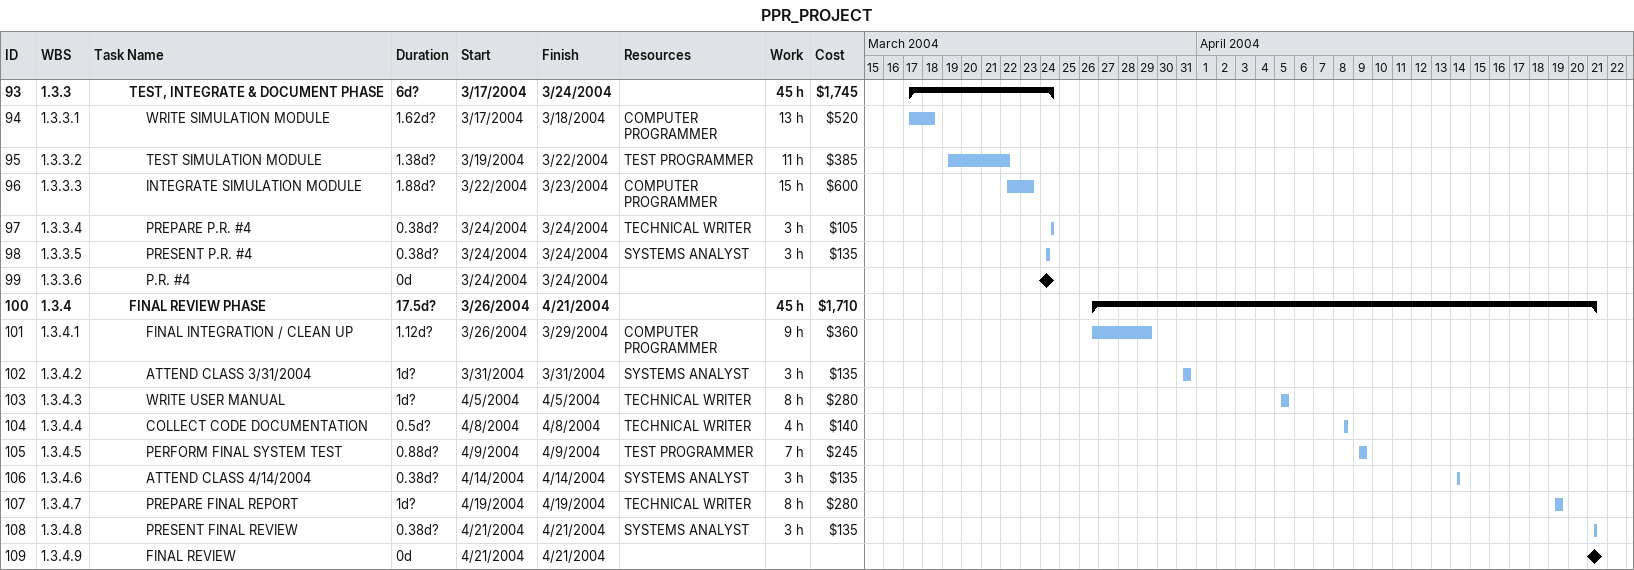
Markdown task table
PPR_PROJECT

| ID | WBS | Task | Duration | Start | Finish | Resources | Work (h) | Cost ($) |
|---|---|---|---|---|---|---|---|---|
| 93 | 1.3.3 | **TEST, INTEGRATE & DOCUMENT PHASE** | 6d? | 2004-03-17 | 2004-03-24 |  | 45 | 1745 |
| 94 | 1.3.3.1 | WRITE SIMULATION MODULE | 1.62d? | 2004-03-17 | 2004-03-18 | COMPUTER PROGRAMMER | 13 | 520 |
| 95 | 1.3.3.2 | TEST SIMULATION MODULE | 1.38d? | 2004-03-19 | 2004-03-22 | TEST PROGRAMMER | 11 | 385 |
| 96 | 1.3.3.3 | INTEGRATE SIMULATION MODULE | 1.88d? | 2004-03-22 | 2004-03-23 | COMPUTER PROGRAMMER | 15 | 600 |
| 97 | 1.3.3.4 | PREPARE P.R. #4 | 0.38d? | 2004-03-24 | 2004-03-24 | TECHNICAL WRITER | 3 | 105 |
| 98 | 1.3.3.5 | PRESENT P.R. #4 | 0.38d? | 2004-03-24 | 2004-03-24 | SYSTEMS ANALYST | 3 | 135 |
| 99 | 1.3.3.6 | P.R. #4 | 0d | 2004-03-24 | 2004-03-24 |  |  |  |
| 100 | 1.3.4 | **FINAL REVIEW PHASE** | 17.5d? | 2004-03-26 | 2004-04-21 |  | 45 | 1710 |
| 101 | 1.3.4.1 | FINAL INTEGRATION / CLEAN UP | 1.12d? | 2004-03-26 | 2004-03-29 | COMPUTER PROGRAMMER | 9 | 360 |
| 102 | 1.3.4.2 | ATTEND CLASS 3/31/2004 | 1d? | 2004-03-31 | 2004-03-31 | SYSTEMS ANALYST | 3 | 135 |
| 103 | 1.3.4.3 | WRITE USER MANUAL | 1d? | 2004-04-05 | 2004-04-05 | TECHNICAL WRITER | 8 | 280 |
| 104 | 1.3.4.4 | COLLECT CODE DOCUMENTATION | 0.5d? | 2004-04-08 | 2004-04-08 | TECHNICAL WRITER | 4 | 140 |
| 105 | 1.3.4.5 | PERFORM FINAL SYSTEM TEST | 0.88d? | 2004-04-09 | 2004-04-09 | TEST PROGRAMMER | 7 | 245 |
| 106 | 1.3.4.6 | ATTEND CLASS 4/14/2004 | 0.38d? | 2004-04-14 | 2004-04-14 | SYSTEMS ANALYST | 3 | 135 |
| 107 | 1.3.4.7 | PREPARE FINAL REPORT | 1d? | 2004-04-19 | 2004-04-19 | TECHNICAL WRITER | 8 | 280 |
| 108 | 1.3.4.8 | PRESENT FINAL REVIEW | 0.38d? | 2004-04-21 | 2004-04-21 | SYSTEMS ANALYST | 3 | 135 |
| 109 | 1.3.4.9 | FINAL REVIEW | 0d | 2004-04-21 | 2004-04-21 |  |  |  |
